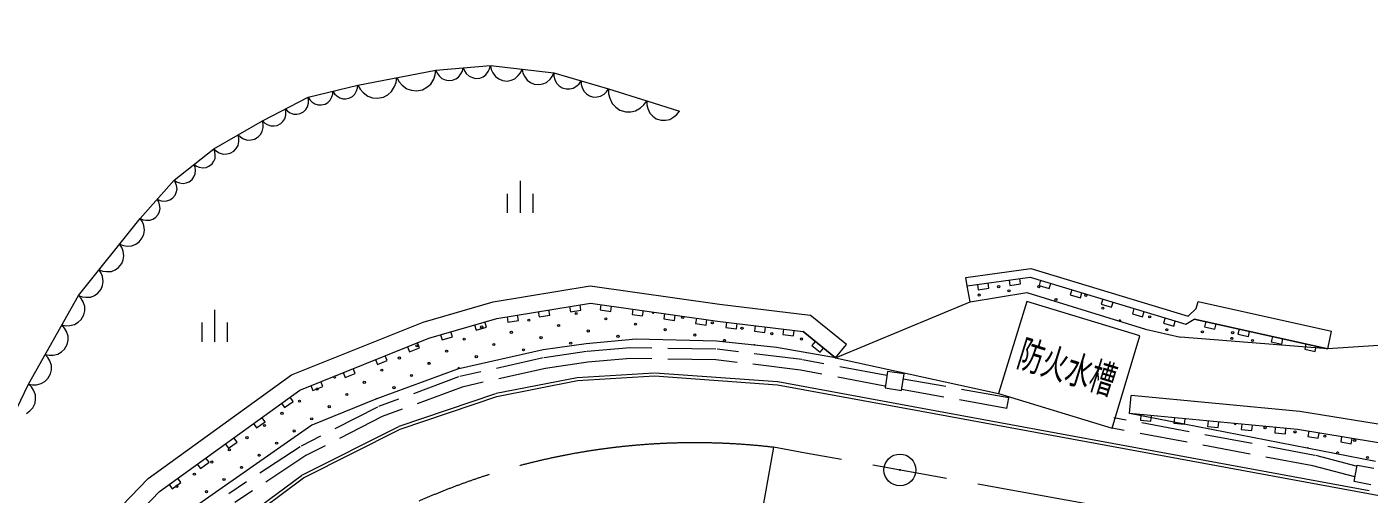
# Model space of a CAD drawing. Units: millimetres, scale not verified. Extents: x 30705 to 670705, y 16818 to 376818.
# Drawn here: x 416491 to 479416, y 290322 to 312207 of the extents above; entities that cross this region are included whole.
import ezdxf
from ezdxf.enums import TextEntityAlignment as Align

# ---------------------------------------------------------------- set-up
doc = ezdxf.new("R2010")
doc.units = ezdxf.units.MM
doc.header["$LTSCALE"] = 1000
doc.linetypes.add('CHAIN', pattern=[18.5, 12, -1.5, 3.5, -1.5])
doc.linetypes.add('USER3', pattern=[3, 2.25, -0.75])
doc.layers.add('S-SUV', color=7, linetype='Continuous', lineweight=13)
doc.layers.add('S-SUV-ROAD', color=7, linetype='Continuous', lineweight=13)
doc.styles.add('ＭＳ ゴシック', font='')
doc.styles.get('ＭＳ ゴシック').set_extended_font_data('MS Gothic')

# ---------------------------------------------------------------- blocks, each defined once
blk = doc.blocks.new('BUHIN63')
at = {"color": 7, "linetype": 'Continuous', "lineweight": 13}
blk.add_lwpolyline([(-155, 196), (-351, 41), (-41, -351), (155, -196)], dxfattribs=at)
blk = doc.blocks.new('BUHIN64')
at = {"color": 7, "linetype": 'Continuous', "lineweight": 13}
blk.add_lwpolyline([(-103, 228), (-331, 125), (-125, -331), (103, -228)], dxfattribs=at)
blk = doc.blocks.new('BUHIN65')
at = {"color": 7, "linetype": 'Continuous', "lineweight": 13}
blk.add_lwpolyline([(-80, 237), (-317, 157), (-157, -317), (80, -237)], dxfattribs=at)
blk = doc.blocks.new('BUHIN66')
at = {"color": 7, "linetype": 'Continuous', "lineweight": 13}
blk.add_lwpolyline([(-51, 245), (-296, 194), (-194, -296), (51, -245)], dxfattribs=at)
blk = doc.blocks.new('BUHIN67')
at = {"color": 7, "linetype": 'Continuous', "lineweight": 13}
blk.add_lwpolyline([(25, 249), (-224, 274), (-274, -224), (-25, -249)], dxfattribs=at)
blk = doc.blocks.new('BUHIN68')
at = {"color": 7, "linetype": 'Continuous', "lineweight": 13}
blk.add_lwpolyline([(19, 249), (-230, 269), (-269, -230), (-19, -249)], dxfattribs=at)
blk = doc.blocks.new('BUHIN70')
at = {"color": 7, "linetype": 'Continuous', "lineweight": 13}
blk.add_lwpolyline([(-45, 246), (-291, 201), (-201, -291), (45, -246)], dxfattribs=at)
blk = doc.blocks.new('BUHIN71')
at = {"color": 7, "linetype": 'Continuous', "lineweight": 13}
blk.add_lwpolyline([(62, 242), (-180, 304), (-304, -180), (-62, -242)], dxfattribs=at)
blk = doc.blocks.new('BUHIN72')
at = {"color": 7, "linetype": 'Continuous', "lineweight": 13}
blk.add_lwpolyline([(44, 246), (-202, 290), (-290, -202), (-44, -246)], dxfattribs=at)
blk = doc.blocks.new('BUHIN76')
at = {"color": 7, "linetype": 'Continuous', "lineweight": 13}
blk.add_lwpolyline([(13, 250), (-237, 263), (-263, -237), (-13, -250)], dxfattribs=at)
blk = doc.blocks.new('BUHIN77')
at = {"color": 7, "linetype": 'Continuous', "lineweight": 13}
blk.add_lwpolyline([(30, 248), (-218, 278), (-278, -218), (-30, -248)], dxfattribs=at)
blk = doc.blocks.new('BUHIN127')
at = {"color": 7, "linetype": 'Continuous', "lineweight": 13}
for p, q in [((128, 606), (-771, 568)), ((749, 32), (-749, -32)), ((179, -593), (-720, -631))]:
    blk.add_line(p, q, dxfattribs=at)

msp = doc.modelspace()

# ---------------------------------------------------------------- linework, layer by layer
at = {"layer": 'S-SUV'}
for p, q in [((435666, 310182), (438224, 310394)), ((436906, 310137), (436945, 310288)), ((436945, 310288), (437005, 310145)), ((438122, 310112), (438185, 310243)), ((438185, 310243), (438224, 310394)), ((438224, 310394), (438260, 310217)), ((438224, 310394), (441198, 310054)), ((432003, 309484), (435666, 310182)), ((433730, 309410), (433801, 309608)), ((433801, 309608), (433834, 309833)), ((433834, 309833), (433943, 309635)), ((433943, 309635), (434087, 309478)), ((435422, 309523), (435562, 309759)), ((435562, 309759), (435633, 309957)), ((435633, 309957), (435666, 310182)), ((435666, 310182), (435726, 310039)), ((435726, 310039), (435813, 309921)), ((435813, 309921), (435950, 309790)), ((435950, 309790), (436097, 309725)), ((436097, 309725), (436251, 309690)), ((436251, 309690), (436449, 309706)), ((436449, 309706), (436596, 309766)), ((436596, 309766), (436730, 309855)), ((436730, 309855), (436843, 310006)), ((436843, 310006), (436906, 310137)), ((437005, 310145), (437092, 310027)), ((437092, 310027), (437229, 309896)), ((437229, 309896), (437376, 309831)), ((437376, 309831), (437530, 309796)), ((437530, 309796), (437728, 309812)), ((437728, 309812), (437875, 309872)), ((437875, 309872), (438009, 309961)), ((438009, 309961), (438122, 310112)), ((438260, 310217), (438333, 310061)), ((438333, 310061), (438459, 309881)), ((438459, 309881), (438613, 309773)), ((438613, 309773), (438781, 309698)), ((438781, 309698), (439011, 309671)), ((439011, 309671), (439193, 309707)), ((439193, 309707), (439366, 309777)), ((439366, 309777), (439530, 309924)), ((439530, 309924), (439632, 310060)), ((439632, 310060), (439711, 310224)), ((439711, 310224), (439747, 310046)), ((439747, 310046), (439820, 309891)), ((439820, 309891), (439946, 309711)), ((439946, 309711), (440100, 309603)), ((440100, 309603), (440268, 309527)), ((440680, 309537), (440853, 309607)), ((440853, 309607), (441017, 309754)), ((441017, 309754), (441119, 309889)), ((441119, 309889), (441198, 310054)), ((441198, 310054), (441203, 309892)), ((441198, 310054), (443758, 309297)), ((441203, 309892), (441243, 309745)), ((441243, 309745), (441326, 309567)), ((442384, 309543), (442478, 309675)), ((442478, 309675), (442483, 309514)), ((429681, 308916), (432003, 309484)), ((430789, 308926), (430828, 309055)), ((430828, 309055), (430842, 309200)), ((430842, 309200), (430918, 309077)), ((430918, 309077), (431015, 308981)), ((431015, 308981), (431160, 308881)), ((431757, 308953), (431868, 309054)), ((431868, 309054), (431950, 309210)), ((431950, 309210), (431989, 309339)), ((431989, 309339), (432003, 309484)), ((432003, 309484), (432111, 309286)), ((432111, 309286), (432255, 309129)), ((432255, 309129), (432472, 308961)), ((433207, 308916), (433409, 309026)), ((433409, 309026), (433590, 309174)), ((433590, 309174), (433730, 309410)), ((434087, 309478), (434304, 309310)), ((434304, 309310), (434527, 309239)), ((434527, 309239), (434755, 309211)), ((434755, 309211), (435039, 309265)), ((435039, 309265), (435241, 309375)), ((435241, 309375), (435422, 309523)), ((440268, 309527), (440498, 309501)), ((440498, 309501), (440680, 309537)), ((441326, 309567), (441444, 309449)), ((441444, 309449), (441580, 309356)), ((441580, 309356), (441779, 309298)), ((441779, 309298), (441943, 309301)), ((441943, 309301), (442107, 309336)), ((442107, 309336), (442273, 309440)), ((442273, 309440), (442384, 309543)), ((442483, 309514), (442523, 309367)), ((442523, 309367), (442606, 309189)), ((442606, 309189), (442724, 309071)), ((442724, 309071), (442860, 308978)), ((442860, 308978), (443059, 308920)), ((443387, 308958), (443553, 309062)), ((443553, 309062), (443663, 309165)), ((443663, 309165), (443758, 309297)), ((443758, 309297), (443762, 309070)), ((443758, 309297), (445557, 308747)), ((443762, 309070), (443817, 308862)), ((427539, 307806), (429681, 308916)), ((428631, 308216), (428610, 308361)), ((428610, 308361), (428714, 308259)), ((429462, 308232), (429567, 308337)), ((429567, 308337), (429651, 308463)), ((429651, 308463), (429695, 308634)), ((429702, 308771), (429681, 308916)), ((429681, 308916), (429757, 308793)), ((429695, 308634), (429702, 308771)), ((429757, 308793), (429855, 308697)), ((429855, 308697), (429999, 308597)), ((429999, 308597), (430144, 308559)), ((430144, 308559), (430291, 308549)), ((430291, 308549), (430471, 308593)), ((430471, 308593), (430596, 308670)), ((430596, 308670), (430707, 308770)), ((430707, 308770), (430789, 308926)), ((431160, 308881), (431304, 308843)), ((431304, 308843), (431452, 308833)), ((431452, 308833), (431631, 308877)), ((431631, 308877), (431757, 308953)), ((432472, 308961), (432695, 308890)), ((432695, 308890), (432923, 308862)), ((432923, 308862), (433207, 308916)), ((443059, 308920), (443223, 308923)), ((443223, 308923), (443387, 308958)), ((443817, 308862), (443932, 308610)), ((443932, 308610), (444096, 308442)), ((444096, 308442), (444287, 308310)), ((445029, 308275), (445265, 308419)), ((445265, 308419), (445422, 308563)), ((445422, 308563), (445557, 308747)), ((445557, 308747), (445559, 308554)), ((445557, 308747), (447079, 308266)), ((445559, 308554), (445603, 308377)), ((445603, 308377), (445699, 308163)), ((425260, 306488), (427539, 307806)), ((427570, 307649), (427539, 307806)), ((427539, 307806), (427643, 307704)), ((428391, 307677), (428496, 307782)), ((428496, 307782), (428581, 307907)), ((428581, 307907), (428624, 308079)), ((428624, 308079), (428631, 308216)), ((428714, 308259), (428833, 308188)), ((428833, 308188), (428998, 308124)), ((428998, 308124), (429149, 308121)), ((429149, 308121), (429296, 308146)), ((429296, 308146), (429462, 308232)), ((444287, 308310), (444566, 308224)), ((444566, 308224), (444798, 308227)), ((444798, 308227), (445029, 308275)), ((445699, 308163), (445837, 308018)), ((445837, 308018), (445998, 307905)), ((445998, 307905), (446234, 307830)), ((446234, 307830), (446431, 307831)), ((446431, 307831), (446627, 307869)), ((446627, 307869), (446828, 307990)), ((446828, 307990), (446963, 308110)), ((446963, 308110), (447079, 308266)), ((426430, 306990), (426400, 307147)), ((426400, 307147), (426518, 307041)), ((427335, 307049), (427444, 307169)), ((427444, 307169), (427530, 307310)), ((427530, 307310), (427568, 307500)), ((427568, 307500), (427570, 307649)), ((427643, 307704), (427762, 307633)), ((427762, 307633), (427927, 307569)), ((427927, 307569), (428078, 307566)), ((428078, 307566), (428225, 307591)), ((428225, 307591), (428391, 307677)), ((423395, 305033), (425260, 306488)), ((425306, 306352), (425260, 306488)), ((425260, 306488), (425378, 306382)), ((426195, 306390), (426304, 306510)), ((426304, 306510), (426390, 306651)), ((426390, 306651), (426429, 306841)), ((426429, 306841), (426430, 306990)), ((426518, 307041), (426651, 306969)), ((426651, 306969), (426834, 306908)), ((426834, 306908), (426999, 306912)), ((426999, 306912), (427158, 306947)), ((427158, 306947), (427335, 307049)), ((425172, 305789), (425254, 305910)), ((425254, 305910), (425313, 306045)), ((425324, 306219), (425306, 306352)), ((425313, 306045), (425324, 306219)), ((425378, 306382), (425511, 306310)), ((425511, 306310), (425695, 306249)), ((425695, 306249), (425860, 306253)), ((425860, 306253), (426018, 306288)), ((426018, 306288), (426195, 306390)), ((424322, 305182), (424381, 305318)), ((424374, 305624), (424328, 305760)), ((424328, 305760), (424446, 305680)), ((424391, 305491), (424374, 305624)), ((424381, 305318), (424391, 305491)), ((424446, 305680), (424573, 305633)), ((424573, 305633), (424744, 305602)), ((424744, 305602), (424890, 305626)), ((424890, 305626), (425027, 305676)), ((425027, 305676), (425172, 305789)), ((421808, 303232), (423395, 305033)), ((423467, 304905), (423395, 305033)), ((423395, 305033), (423514, 304953)), ((423509, 304776), (423467, 304905)), ((423498, 304454), (423531, 304601)), ((423531, 304601), (423509, 304776)), ((423514, 304953), (423641, 304905)), ((423641, 304905), (423812, 304874)), ((423812, 304874), (423958, 304898)), ((423958, 304898), (424095, 304949)), ((424095, 304949), (424239, 305061)), ((424239, 305061), (424322, 305182)), ((422674, 304005), (422602, 304132)), ((422602, 304132), (422735, 304075)), ((422716, 303876), (422674, 304005)), ((422735, 304075), (422871, 304051)), ((422871, 304051), (423047, 304052)), ((423047, 304052), (423188, 304103)), ((423188, 304103), (423315, 304179)), ((423315, 304179), (423438, 304319)), ((423438, 304319), (423498, 304454)), ((422522, 303279), (422645, 303419)), ((422645, 303419), (422704, 303554)), ((422704, 303554), (422737, 303701)), ((422737, 303701), (422716, 303876)), ((418910, 299631), (421808, 303232)), ((421908, 303073), (421808, 303232)), ((421808, 303232), (421942, 303174)), ((421969, 302910), (421908, 303073)), ((421942, 303174), (422077, 303151)), ((422007, 302686), (421969, 302910)), ((421973, 302496), (422007, 302686)), ((422077, 303151), (422253, 303152)), ((422253, 303152), (422395, 303203)), ((422395, 303203), (422522, 303279)), ((421596, 302028), (421755, 302133)), ((421755, 302133), (421904, 302319)), ((421904, 302319), (421973, 302496)), ((420942, 301873), (420842, 302032)), ((420842, 302032), (421017, 301966)), ((421003, 301709), (420942, 301873)), ((421041, 301486), (421003, 301709)), ((421007, 301296), (421041, 301486)), ((421017, 301966), (421192, 301943)), ((421192, 301943), (421418, 301954)), ((421418, 301954), (421596, 302028)), ((419976, 300672), (419876, 300831)), ((419876, 300831), (420051, 300765)), ((420452, 300754), (420630, 300828)), ((420630, 300828), (420789, 300933)), ((420789, 300933), (420938, 301119)), ((420938, 301119), (421007, 301296)), ((460514, 300468), (463557, 300894)), ((463557, 300894), (470932, 298662)), ((420037, 300509), (419976, 300672)), ((420075, 300286), (420037, 300509)), ((420041, 300096), (420075, 300286)), ((420051, 300765), (420226, 300743)), ((420226, 300743), (420452, 300754)), ((460570, 300072), (463525, 300486)), ((463525, 300486), (470816, 298279)), ((416567, 295478), (418910, 299631)), ((419038, 299486), (418910, 299631)), ((418910, 299631), (419085, 299565)), ((419085, 299565), (419260, 299543)), ((419260, 299543), (419486, 299554)), ((419486, 299554), (419664, 299628)), ((419664, 299628), (419823, 299732)), ((419823, 299732), (419972, 299919)), ((419972, 299919), (420041, 300096)), ((438344, 299330), (442900, 300078)), ((442900, 300078), (448967, 299212)), ((460707, 299327), (460570, 300072)), ((419128, 299330), (419038, 299486)), ((419204, 299109), (419128, 299330)), ((419162, 298718), (419202, 298910)), ((419202, 298910), (419204, 299109)), ((435069, 298380), (438344, 299330)), ((438521, 298548), (442908, 299269)), ((442908, 299269), (448871, 298418)), ((448967, 299212), (453218, 298699)), ((471401, 299348), (477659, 297959)), ((418728, 298265), (418897, 298370)), ((418897, 298370), (419041, 298503)), ((419041, 298503), (419162, 298718)), ((428896, 295902), (435069, 298380)), ((435330, 297623), (438521, 298548)), ((448871, 298418), (452882, 297934)), ((454911, 297326), (453218, 298699)), ((471217, 298518), (477475, 297129)), ((418257, 298101), (418129, 298247)), ((418129, 298247), (418318, 298209)), ((418347, 297946), (418257, 298101)), ((418318, 298209), (418499, 298216)), ((418423, 297725), (418347, 297946)), ((418420, 297526), (418423, 297725)), ((418499, 298216), (418728, 298265)), ((454407, 296705), (452882, 297942)), ((477475, 297129), (470569, 297667)), ((418116, 296986), (418259, 297119)), ((418259, 297119), (418380, 297334)), ((418380, 297334), (418420, 297526)), ((429285, 295196), (435330, 297623)), ((454407, 296705), (451641, 297188)), ((417476, 296717), (417348, 296862)), ((417348, 296862), (417536, 296824)), ((417566, 296561), (417476, 296717)), ((417536, 296824), (417718, 296831)), ((417642, 296340), (417566, 296561)), ((417718, 296831), (417947, 296880)), ((417947, 296880), (418116, 296986)), ((417478, 295735), (417599, 295949)), ((417599, 295949), (417639, 296141)), ((417639, 296141), (417642, 296340)), ((422183, 291047), (428896, 295902)), ((438494, 295044), (442288, 295785)), ((442288, 295785), (445903, 296010)), ((442307, 295636), (445912, 295860)), ((445912, 295860), (451676, 295445)), ((445923, 296010), (451686, 295595)), ((456843, 296072), (456720, 295305)), ((457611, 295949), (456843, 296072)), ((457487, 295181), (457611, 295949)), ((414500, 291187), (416567, 295478)), ((416704, 295342), (416567, 295478)), ((416567, 295478), (416755, 295440)), ((416803, 295192), (416704, 295342)), ((416755, 295440), (416937, 295447)), ((416894, 294977), (416803, 295192)), ((416937, 295447), (417165, 295496)), ((417165, 295496), (417334, 295601)), ((417334, 295601), (417478, 295735)), ((422708, 290440), (429285, 295196)), ((438523, 294897), (442307, 295636)), ((451676, 295445), (458430, 294200)), ((451703, 295593), (458457, 294348)), ((456720, 295305), (457487, 295181)), ((416770, 294363), (416876, 294584)), ((416876, 294584), (416904, 294778)), ((416904, 294778), (416894, 294977)), ((433947, 293500), (438475, 295039)), ((433995, 293358), (438523, 294897)), ((476164, 294195), (468254, 294937)), ((416473, 294104), (416635, 294220)), ((416635, 294220), (416770, 294363)), ((458430, 294200), (479389, 290349)), ((458457, 294348), (479416, 290497)), ((476055, 293351), (468175, 294091)), ((491645, 291659), (476164, 294195)), ((429387, 291215), (433928, 293492)), ((429455, 291081), (433995, 293358)), ((491516, 290819), (476055, 293351)), ((451495, 292515), (445758, 260696)), ((478711, 290907), (478854, 291679)), ((478854, 291679), (479642, 291534)), ((416455, 285140), (422183, 291047)), ((424843, 287851), (429365, 291201)), ((424932, 287731), (429455, 291081)), ((479500, 290762), (478711, 290907)), ((417074, 284629), (422708, 290440)), ((479389, 290349), (509786, 284726))]:
    msp.add_line(p, q, dxfattribs=at)
at = {"layer": 'S-SUV', "linetype": 'USER3'}
for p, q in [((444766, 297169), (442756, 297008)), ((448791, 297117), (444766, 297169)), ((452824, 296624), (448846, 297113)), ((440703, 296699), (436790, 295827)), ((442722, 297004), (440737, 296705)), ((442796, 296510), (440812, 296211)), ((444783, 296669), (442796, 296510)), ((448785, 296617), (444783, 296669)), ((452763, 296128), (448785, 296617)), ((456806, 295875), (452855, 296619)), ((436725, 295808), (432980, 294420)), ((440812, 296211), (436899, 295339)), ((456713, 295384), (452763, 296128)), ((436899, 295339), (433154, 293952)), ((462431, 294337), (457491, 295216)), ((462518, 294829), (457578, 295709)), ((432927, 294397), (429346, 292571)), ((433154, 293952), (429573, 292125)), ((476876, 292138), (467455, 293901)), ((476784, 291646), (467363, 293409)), ((429298, 292543), (425959, 290341)), ((429573, 292125), (426235, 289924)), ((478873, 291614), (476911, 292130)), ((478746, 291130), (476784, 291646))]:
    msp.add_line(p, q, dxfattribs=at)
at = {"layer": 'S-SUV', "linetype": 'CHAIN'}
for p, q in [((452993, 292244), (451495, 292515)), ((509294, 282094), (452993, 292244))]:
    msp.add_line(p, q, dxfattribs=at)
at = {"layer": 'S-SUV'}
msp.add_lwpolyline([(453450, 297476), (453293, 297282), (453682, 296968), (453839, 297163)], dxfattribs=at)
for centre, radius in [((461134, 299646), 49.8), ((462046, 300039), 49.8), ((462535, 299842), 49.8), ((463935, 300038), 49.8), ((466134, 299632), 49.8), ((464733, 299436), 49.8), ((466932, 299030), 49.8), ((440027, 298469), 49.8), ((442240, 298785), 49.8), ((443632, 298532), 49.8), ((445023, 298280), 49.8), ((447237, 298596), 49.8), ((448628, 298343), 49.8), ((469131, 298624), 49.8), ((437813, 298152), 49.8), ((439204, 297899), 49.8), ((440596, 297647), 49.8), ((441418, 298216), 49.8), ((442809, 297963), 49.8), ((444201, 297710), 49.8), ((446414, 298027), 49.8), ((447806, 297774), 49.8), ((450019, 298091), 49.8), ((451411, 297838), 49.8), ((469930, 298021), 49.8), ((471597, 297922), 49.8), ((472978, 297615), 49.8), ((473016, 297882), 49.8), ((434777, 297266), 49.8), ((436169, 297014), 49.8), ((436991, 297583), 49.8), ((438382, 297330), 49.8), ((439774, 297077), 49.8), ((441987, 297394), 49.8), ((449197, 297521), 49.8), ((452802, 297585), 49.8), ((473947, 297516), 49.8), ((433955, 296697), 49.8), ((435347, 296444), 49.8), ((437560, 296761), 49.8), ((433133, 296128), 49.8), ((434525, 295875), 49.8), ((430097, 295242), 49.8), ((432311, 295558), 49.8), ((433702, 295306), 49.8), ((429275, 294673), 49.8), ((431489, 294989), 49.8), ((428453, 294103), 49.8), ((429845, 293850), 49.8), ((430667, 294420), 49.8), ((427631, 293534), 49.8), ((429023, 293281), 49.8), ((474537, 293433), 49.8), ((475938, 293235), 49.8), ((426809, 292965), 49.8), ((428200, 292712), 49.8), ((477338, 293036), 49.8), ((478738, 292838), 49.8), ((425987, 292395), 49.8), ((427378, 292142), 49.8), ((457418, 291453), 746), ((479339, 292039), 49.8), ((425165, 291826), 49.8), ((426556, 291573), 49.8), ((457418, 291453), 22.5), ((423521, 290687), 49.8), ((424343, 291257), 49.8), ((425734, 291004), 49.8), ((424912, 290434), 49.8)]:
    msp.add_circle(centre, radius, dxfattribs=at)
for centre, radius, start, end in [((452798, 255107), 69509, 86.302, 163.17969), ((445845, 298849), 49.8, 170.71203, 353.04445), ((467731, 298428), 49.8, 337.14089, 168.5067), ((450589, 297269), 49.8, 32.04017, 135.86795), ((430920, 295811), 49.8, 151.32013, 72.41749), ((436738, 296191), 49.8, 4.35879, 200.99813), ((432880, 294736), 49.8, 80.69113, 139.85697), ((473137, 293631), 49.8, 181.77256, 347.50166), ((476539, 292435), 49.8, 50.88601, 107.30915), ((477939, 292237), 49.8, 317.2817, 200.91345)]:
    msp.add_arc(centre, radius, start, end, dxfattribs=at)
at = {"layer": 'S-SUV', "linetype": 'CHAIN'}
msp.add_arc((447819, 260726), 32000, 83.40408, 157.32123, dxfattribs=at)
at = {"layer": 'S-SUV-ROAD'}
for p, q in [((460570, 300072), (460514, 300468)), ((460707, 299327), (460570, 300072)), ((460707, 299327), (463364, 299772)), ((463364, 299772), (468935, 298050)), ((454407, 296705), (460707, 299327)), ((463364, 299349), (462040, 295035)), ((468664, 297729), (463364, 299349)), ((470932, 298662), (471306, 299018)), ((471306, 299018), (471401, 299348)), ((470816, 298279), (471217, 298518)), ((477475, 297129), (471217, 298518)), ((452882, 297942), (454407, 296705)), ((467363, 293409), (468664, 297729)), ((468935, 298050), (470569, 297667)), ((477475, 297129), (477659, 297959)), ((440697, 297075), (436687, 296173)), ((442716, 297358), (440697, 297075)), ((445054, 297586), (442716, 297358)), ((448826, 297486), (445054, 297586)), ((451641, 297188), (448826, 297486)), ((454407, 296705), (451641, 297188)), ((454407, 296705), (454911, 297326)), ((481319, 297383), (477475, 297129)), ((454407, 296705), (462040, 295035)), ((436687, 296173), (432847, 294770)), ((432847, 294770), (429845, 293558)), ((462040, 295035), (467363, 293409)), ((462431, 294337), (462518, 294829)), ((468175, 294091), (468254, 294937)), ((479709, 291852), (468175, 294091)), ((429845, 293558), (423731, 289277))]:
    msp.add_line(p, q, dxfattribs=at)

# ---------------------------------------------------------------- block references
at = {"layer": 'S-SUV', "rotation": 87.58333}
for name, p in [('BUHIN127', (439613, 304239)), ('BUHIN70', (461308, 300175)), ('BUHIN70', (462786, 300382)), ('BUHIN71', (464254, 300265)), ('BUHIN71', (465713, 299824)), ('BUHIN127', (425287, 298201)), ('BUHIN66', (440715, 298909)), ('BUHIN66', (442177, 299149)), ('BUHIN67', (443654, 299163)), ('BUHIN67', (445144, 298950)), ('BUHIN71', (467171, 299382)), ('BUHIN71', (468629, 298941)), ('BUHIN65', (437723, 298317)), ('BUHIN66', (439252, 298668)), ('BUHIN67', (446635, 298737)), ('BUHIN67', (448126, 298525)), ('BUHIN68', (449540, 298338)), ('BUHIN71', (470087, 298500)), ('BUHIN72', (471999, 298345)), ('BUHIN65', (436128, 297854)), ('BUHIN68', (450876, 298176)), ('BUHIN68', (452213, 298015)), ('BUHIN72', (473564, 297997)), ('BUHIN72', (475128, 297650)), ('BUHIN64', (434574, 297319)), ('BUHIN72', (476693, 297303)), ('BUHIN64', (433063, 296713)), ('BUHIN64', (431552, 296106)), ('BUHIN64', (430041, 295500)), ('BUHIN63', (428627, 294721)), ('BUHIN63', (427312, 293770)), ('BUHIN76', (468963, 294017)), ('BUHIN76', (470539, 293869)), ('BUHIN76', (472115, 293721)), ('BUHIN76', (473691, 293573)), ('BUHIN76', (475267, 293425)), ('BUHIN77', (476828, 293225)), ('BUHIN63', (425997, 292818)), ('BUHIN77', (478374, 292971)), ('BUHIN63', (424681, 291867)), ('BUHIN63', (423366, 290916))]:
    msp.add_blockref(name, p, dxfattribs=at)

# ---------------------------------------------------------------- texts
at = {"layer": 'S-SUV', "style": 'ＭＳ ゴシック', "width": 0.65}
msp.add_text('防火水槽', height=1320, rotation=342.7, dxfattribs=at).set_placement((462715, 295965), align=Align.BOTTOM_LEFT)

doc.saveas('drawing.dxf')
